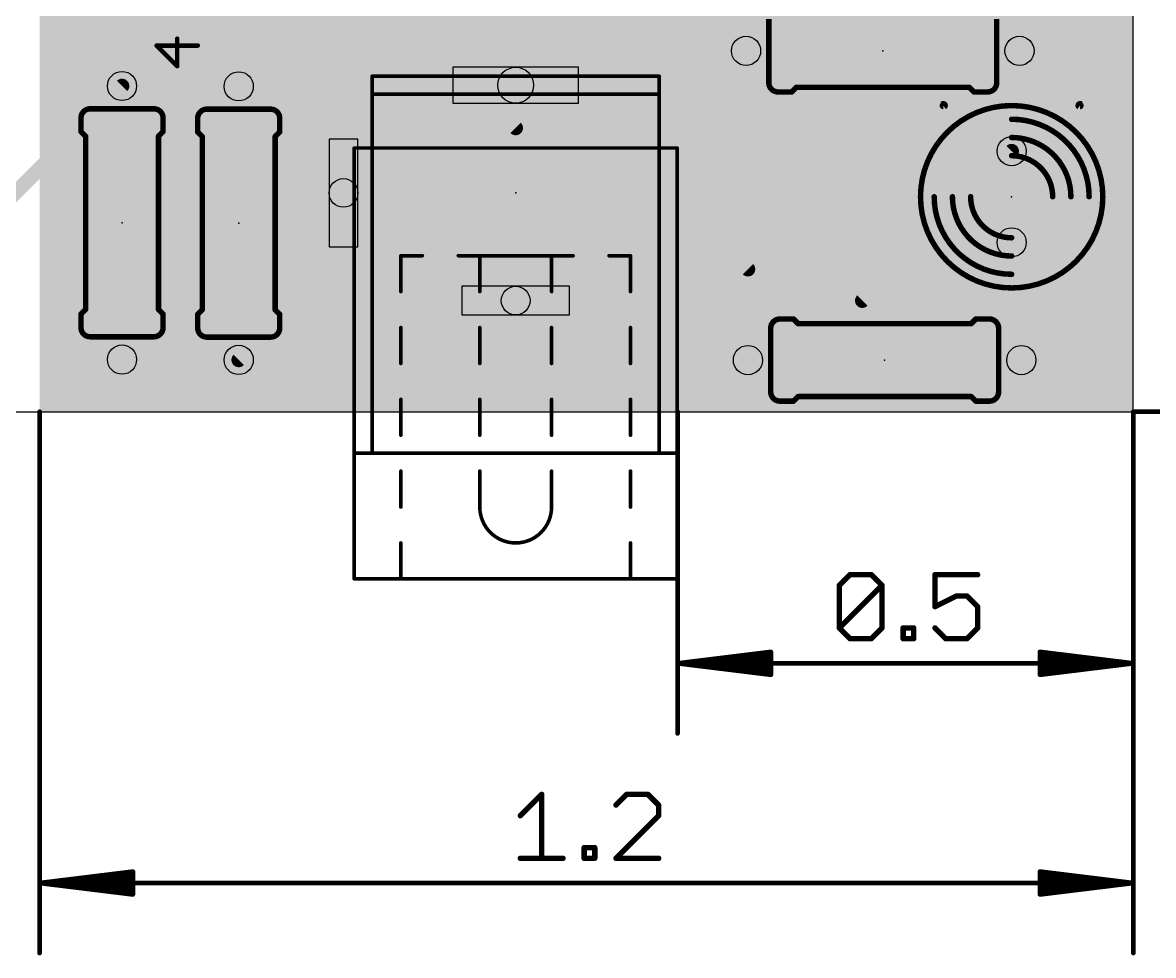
# Model space of a CAD drawing. Extents: x -0.24 to 4.18, y -0.6 to 2.96.
# Drawn here: x 2.231 to 3.472, y -0.596 to 0.427 of the extents above; entities that cross this region are included whole.
import ezdxf

# ---------------------------------------------------------------- set-up
doc = ezdxf.new("R2010")
doc.units = 0
for name, color, linetype in [('1', 22, 'CONTINUOUS'), ('16', 175, 'CONTINUOUS'), ('17', 82, 'CONTINUOUS'), ('20', 7, 'CONTINUOUS'), ('207', 250, 'CONTINUOUS'), ('21', 253, 'CONTINUOUS'), ('22', 253, 'CONTINUOUS'), ('23', 7, 'CONTINUOUS'), ('24', 7, 'CONTINUOUS'), ('29', 253, 'CONTINUOUS'), ('30', 253, 'CONTINUOUS'), ('44', 253, 'CONTINUOUS'), ('46', 140, 'CONTINUOUS'), ('51', 253, 'CONTINUOUS'), ('52', 253, 'CONTINUOUS')]:
    doc.layers.add(name, color=color, linetype=linetype)

# ---------------------------------------------------------------- blocks, each defined once
blk = doc.blocks.new('RECT')
blk.add_solid([(-0.5, -0.5), (0.5, -0.5), (-0.5, 0.5), (0.5, 0.5)])
blk = doc.blocks.new('OCTAGONP')
at = {"const_width": 0.5}
blk.add_lwpolyline([(-0.25, -0.103553), (-0.25, 0.103553), (-0.103553, 0.25), (0.103553, 0.25), (0.25, 0.103553), (0.25, -0.103553), (0.103553, -0.25), (-0.103553, -0.25), (-0.25, -0.103553), (-0.25, 0.103553)], dxfattribs=at)
blk = doc.blocks.new('LONGP100')
at = {"const_width": 1}
blk.add_lwpolyline([(-0.5, 0), (0.5, 0)], dxfattribs=at)
at = {"const_width": 0.5}
for points in [[(-0.5, 0.25, 1), (-0.5, -0.25)], [(0.5, -0.25, 1), (0.5, 0.25)]]:
    blk.add_lwpolyline(points, format="xyb", dxfattribs=at)

msp = doc.modelspace()

# ---------------------------------------------------------------- linework, layer by layer
at = {"layer": '1'}
for points, const_width in [([(2.30592, 0.82629), (2.30592, 0.39163)], 0.032), ([(3.39045, 0.33745), (3.39045, 0.61201)], 0.032), ([(3.15136, 0.54618), (3.02509, 0.39564)], 0.032), ([(2.9304, 0.33731), (2.9304, 0.47478)], 0.032), ([(3.14879, 0.30154), (3.24437, 0.39712)], 0.032), ([(3.24437, 0.39712), (3.32361, 0.39712)], 0.032), ([(3.32361, 0.39712), (3.32509, 0.39564)], 0.032), ([(2.30592, 0.39163), (2.34042, 0.35713)], 0.032), ([(2.33113, 0.36642), (2.34042, 0.35713)], 0.032), ([(2.34042, 0.35713), (2.46807, 0.35713)], 0.032), ([(2.46807, 0.35713), (2.46845, 0.35675)], 0.032), ([(2.46845, 0.35675), (2.77107, 0.35675)], 0.032), ([(2.77107, 0.35675), (2.77233, 0.35801)], 0.032), ([(2.96617, 0.30154), (2.9304, 0.33731)], 0.032), ([(3.34507, 0.29207), (3.39045, 0.33745)], 0.032), ([(2.96617, 0.30154), (3.14879, 0.30154)], 0.032), ([(3.31651, 0.28568), (3.34507, 0.29207)], 0.032), ([(3.31651, 0.18568), (3.31268, 0.07106)], 0.032), ([(3.31268, 0.07106), (3.32717, 0.05657)], 0.032), ([(2.34042, 0.05713), (2.46807, 0.05713)], 0.032), ([(2.46807, 0.05713), (2.46845, 0.05675)], 0.032), ([(2.25, 0), (2.25, -0.593692)], 0.005118), ([(2.95, 0), (2.95, -0.352765)], 0.005118), ([(3.45, 0), (4.173932, 0)], 0.005118), ([(3.45, 0), (3.45, -0.593692)], 0.005118), ([(3.45, 0), (3.676772, 0)], 0.005118), ([(3.45, 0), (3.45, -0.352765)], 0.005118), ([(3.45, 0), (3.984022, 0)], 0.005118), ([(3.127446, -0.190492), (3.139123, -0.178815)], 0.006), ([(3.139123, -0.178815), (3.162476, -0.178815)], 0.006), ([(3.162476, -0.178815), (3.174153, -0.190492)], 0.006), ([(3.279122, -0.178815), (3.232416, -0.178815)], 0.006), ([(3.232416, -0.178815), (3.232416, -0.213845)], 0.006), ([(3.127446, -0.237198), (3.127446, -0.190492)], 0.006), ([(3.127446, -0.237198), (3.174153, -0.190492)], 0.006), ([(3.174153, -0.190492), (3.174153, -0.237198)], 0.006), ([(3.232416, -0.213845), (3.255769, -0.202168)], 0.006), ([(3.255769, -0.202168), (3.267446, -0.202168)], 0.006), ([(3.267446, -0.202168), (3.279122, -0.213845)], 0.006), ([(3.279122, -0.213845), (3.279122, -0.237198)], 0.006), ([(3.139123, -0.248875), (3.127446, -0.237198)], 0.006), ([(3.174153, -0.237198), (3.162476, -0.248875)], 0.006), ([(3.197426, -0.248875), (3.197426, -0.237198)], 0.006), ([(3.197426, -0.237198), (3.209103, -0.237198)], 0.006), ([(3.209103, -0.237198), (3.209103, -0.248875)], 0.006), ([(3.244092, -0.248875), (3.232416, -0.237198)], 0.006), ([(3.279122, -0.237198), (3.267446, -0.248875)], 0.006), ([(3.162476, -0.248875), (3.139123, -0.248875)], 0.006), ([(3.209103, -0.248875), (3.197426, -0.248875)], 0.006), ([(3.267446, -0.248875), (3.244092, -0.248875)], 0.006), ([(2.95, -0.275993), (3.052362, -0.263424)], 0.005118), ([(2.95, -0.275993), (3.052362, -0.265757)], 0.005118), ([(2.95, -0.275993), (3.052362, -0.270875)], 0.005118), ([(3.052362, -0.263424), (3.052362, -0.288562)], 0.005118), ([(3.45, -0.275993), (3.347638, -0.263424)], 0.005118), ([(3.347638, -0.263424), (3.347638, -0.288562)], 0.005118), ([(3.45, -0.275993), (3.347638, -0.265757)], 0.005118), ([(3.45, -0.275993), (3.347638, -0.270875)], 0.005118), ([(2.95, -0.275993), (3.45, -0.275993)], 0.005118), ([(3.052362, -0.288562), (2.95, -0.275993)], 0.005118), ([(3.052362, -0.281111), (2.95, -0.275993)], 0.005118), ([(3.052362, -0.286229), (2.95, -0.275993)], 0.005118), ([(3.347638, -0.288562), (3.45, -0.275993)], 0.005118), ([(3.347638, -0.281111), (3.45, -0.275993)], 0.005118), ([(3.347638, -0.286229), (3.45, -0.275993)], 0.005118), ([(2.777446, -0.443095), (2.8008, -0.419742)], 0.006), ([(2.8008, -0.419742), (2.8008, -0.489802)], 0.006), ([(2.894092, -0.419742), (2.882416, -0.431419)], 0.006), ([(2.917446, -0.419742), (2.894092, -0.419742)], 0.006), ([(2.929122, -0.431419), (2.917446, -0.419742)], 0.006), ([(2.929122, -0.443095), (2.929122, -0.431419)], 0.006), ([(2.882416, -0.489802), (2.929122, -0.443095)], 0.006), ([(2.847426, -0.489802), (2.847426, -0.478125)], 0.006), ([(2.847426, -0.478125), (2.859103, -0.478125)], 0.006), ([(2.859103, -0.478125), (2.859103, -0.489802)], 0.006), ([(2.777446, -0.489802), (2.824153, -0.489802)], 0.006), ([(2.859103, -0.489802), (2.847426, -0.489802)], 0.006), ([(2.929122, -0.489802), (2.882416, -0.489802)], 0.006), ([(2.25, -0.51692), (2.352362, -0.504352)], 0.005118), ([(2.25, -0.51692), (2.352362, -0.506684)], 0.005118), ([(2.352362, -0.504352), (2.352362, -0.529489)], 0.005118), ([(3.45, -0.51692), (3.347638, -0.504352)], 0.005118), ([(3.347638, -0.504352), (3.347638, -0.529489)], 0.005118), ([(3.45, -0.51692), (3.347638, -0.506684)], 0.005118), ([(2.25, -0.51692), (2.352362, -0.511802)], 0.005118), ([(2.25, -0.51692), (3.45, -0.51692)], 0.005118), ([(2.352362, -0.529489), (2.25, -0.51692)], 0.005118), ([(2.352362, -0.522038), (2.25, -0.51692)], 0.005118), ([(2.352362, -0.527156), (2.25, -0.51692)], 0.005118), ([(3.45, -0.51692), (3.347638, -0.511802)], 0.005118), ([(3.347638, -0.529489), (3.45, -0.51692)], 0.005118), ([(3.347638, -0.522038), (3.45, -0.51692)], 0.005118), ([(3.347638, -0.527156), (3.45, -0.51692)], 0.005118)]:
    msp.add_lwpolyline(points, dxfattribs=dict(at, const_width=const_width))
for points, const_width in [([(3.24437, 0.40512, 1), (3.24437, 0.38912)], 0.016), ([(3.250027, 0.391463, 1), (3.238713, 0.402777)], 0.016), ([(3.329266, 0.402777, 1), (3.317953, 0.391463)], 0.016), ([(3.32361, 0.38912, 1), (3.32361, 0.40512)], 0.016), ([(2.311577, 0.397287, 1), (2.300263, 0.385973)], 0.016), ([(2.29792, 0.39163, 1), (2.31392, 0.39163)], 0.016), ([(3.01896, 0.400781, 1), (3.031219, 0.390499)], 0.016), ([(3.319433, 0.389983, 1), (3.330747, 0.401297)], 0.016), ([(2.336787, 0.372077, 1), (2.325473, 0.360763)], 0.016), ([(2.34042, 0.36513, 1), (2.34042, 0.34913)], 0.016), ([(2.473727, 0.362787, 1), (2.462413, 0.351473)], 0.016), ([(2.46845, 0.36475, 1), (2.46845, 0.34875)], 0.016), ([(2.46807, 0.34913, 1), (2.46807, 0.36513)], 0.016), ([(2.777987, 0.352353, 1), (2.766673, 0.363667)], 0.016), ([(2.77107, 0.34875, 1), (2.77107, 0.36475)], 0.016), ([(2.334763, 0.351473, 1), (2.346077, 0.362787)], 0.016), ([(2.334763, 0.351473, 1), (2.346077, 0.362787)], 0.016), ([(2.462793, 0.351093, 1), (2.474107, 0.362407)], 0.016), ([(2.765413, 0.362407, 1), (2.776727, 0.351093)], 0.016), ([(2.936057, 0.342967, 1), (2.924743, 0.331653)], 0.016), ([(3.396107, 0.331793, 1), (3.384793, 0.343107)], 0.016), ([(2.9224, 0.33731, 1), (2.9384, 0.33731)], 0.016), ([(3.38245, 0.33745, 1), (3.39845, 0.33745)], 0.016), ([(2.96617, 0.30954, 1), (2.96617, 0.29354)], 0.016), ([(2.960513, 0.295883, 1), (2.971827, 0.307197)], 0.016), ([(3.143133, 0.307197, 1), (3.154447, 0.295883)], 0.016), ([(3.14879, 0.29354, 1), (3.14879, 0.30954)], 0.016), ([(3.314763, 0.293487, 1), (3.318257, 0.277873)], 0.016), ([(3.339413, 0.297727, 1), (3.350727, 0.286413)], 0.016), ([(3.346817, 0.284263, 1), (3.343323, 0.299877)], 0.016), ([(3.324506, 0.185413, 1), (3.308514, 0.185947)], 0.016), ([(3.318337, 0.076717, 1), (3.307023, 0.065404)], 0.016), ([(3.304684, 0.071328, 1), (3.320676, 0.070793)], 0.016), ([(2.34042, 0.06513, 1), (2.34042, 0.04913)], 0.016), ([(2.473727, 0.062787, 1), (2.462413, 0.051473)], 0.016), ([(2.462793, 0.051093, 1), (2.474107, 0.062407)], 0.016), ([(2.46807, 0.04913, 1), (2.46807, 0.06513)], 0.016), ([(3.321513, 0.050913, 1), (3.332827, 0.062227)], 0.016), ([(2.25128, 0, 1), (2.24872, 0)], 0.002559), ([(2.95128, 0, 1), (2.94872, 0)], 0.002559), ([(3.45128, 0, 1), (3.44872, 0)], 0.002559), ([(3.45128, 0, 1), (3.44872, 0)], 0.002559), ([(3.45, 0.00128, 1), (3.45, -0.00128)], 0.002559), ([(3.45, 0.00128, 1), (3.45, -0.00128)], 0.002559), ([(3.45, 0.00128, 1), (3.45, -0.00128)], 0.002559), ([(3.139123, -0.177315, 1), (3.139123, -0.180315)], 0.003), ([(3.140184, -0.179876, 1), (3.138062, -0.177754)], 0.003), ([(3.163537, -0.177754, 1), (3.161416, -0.179876)], 0.003), ([(3.162476, -0.180315, 1), (3.162476, -0.177315)], 0.003), ([(3.232416, -0.177315, 1), (3.232416, -0.180315)], 0.003), ([(3.233916, -0.178815, 1), (3.230916, -0.178815)], 0.003), ([(3.279122, -0.180315, 1), (3.279122, -0.177315)], 0.003), ([(3.128946, -0.190492, 1), (3.125946, -0.190492)], 0.003), ([(3.126386, -0.189431, 1), (3.128507, -0.191552)], 0.003), ([(3.175653, -0.190492, 1), (3.172653, -0.190492)], 0.003), ([(3.175214, -0.191552, 1), (3.173092, -0.189431)], 0.003), ([(3.173092, -0.191552, 1), (3.175214, -0.189431)], 0.003), ([(3.255769, -0.200668, 1), (3.255769, -0.203668)], 0.003), ([(3.25644, -0.20351, 1), (3.255098, -0.200827)], 0.003), ([(3.268506, -0.201108, 1), (3.266385, -0.203229)], 0.003), ([(3.267446, -0.203668, 1), (3.267446, -0.200668)], 0.003), ([(3.280622, -0.213845, 1), (3.277622, -0.213845)], 0.003), ([(3.231745, -0.212503, 1), (3.233087, -0.215187)], 0.003), ([(3.230916, -0.213845, 1), (3.233916, -0.213845)], 0.003), ([(3.278062, -0.214906, 1), (3.280183, -0.212784)], 0.003), ([(3.125946, -0.237198, 1), (3.128946, -0.237198)], 0.003), ([(3.128507, -0.236138, 1), (3.126386, -0.238259)], 0.003), ([(3.126386, -0.236138, 1), (3.128507, -0.238259)], 0.003), ([(3.172653, -0.237198, 1), (3.175653, -0.237198)], 0.003), ([(3.175214, -0.238259, 1), (3.173092, -0.236138)], 0.003), ([(3.198926, -0.237198, 1), (3.195926, -0.237198)], 0.003), ([(3.197426, -0.235698, 1), (3.197426, -0.238698)], 0.003), ([(3.210603, -0.237198, 1), (3.207603, -0.237198)], 0.003), ([(3.209103, -0.238698, 1), (3.209103, -0.235698)], 0.003), ([(3.233477, -0.236138, 1), (3.231355, -0.238259)], 0.003), ([(3.277622, -0.237198, 1), (3.280622, -0.237198)], 0.003), ([(3.280183, -0.238259, 1), (3.278062, -0.236138)], 0.003), ([(3.139123, -0.247375, 1), (3.139123, -0.250375)], 0.003), ([(3.138062, -0.249936, 1), (3.140184, -0.247814)], 0.003), ([(3.161416, -0.247814, 1), (3.163537, -0.249936)], 0.003), ([(3.162476, -0.250375, 1), (3.162476, -0.247375)], 0.003), ([(3.197426, -0.247375, 1), (3.197426, -0.250375)], 0.003), ([(3.195926, -0.248875, 1), (3.198926, -0.248875)], 0.003), ([(3.207603, -0.248875, 1), (3.210603, -0.248875)], 0.003), ([(3.209103, -0.250375, 1), (3.209103, -0.247375)], 0.003), ([(3.244092, -0.247375, 1), (3.244092, -0.250375)], 0.003), ([(3.243032, -0.249936, 1), (3.245153, -0.247814)], 0.003), ([(3.266385, -0.247814, 1), (3.268506, -0.249936)], 0.003), ([(3.267446, -0.250375, 1), (3.267446, -0.247375)], 0.003), ([(3.053642, -0.263424, 1), (3.051083, -0.263424)], 0.002559), ([(3.052518, -0.264694, 1), (3.052206, -0.262154)], 0.002559), ([(3.05249, -0.26703, 1), (3.052235, -0.264484)], 0.002559), ([(3.052426, -0.272153, 1), (3.052298, -0.269597)], 0.002559), ([(3.347794, -0.262154, 1), (3.347482, -0.264694)], 0.002559), ([(3.348917, -0.263424, 1), (3.346358, -0.263424)], 0.002559), ([(3.347765, -0.264484, 1), (3.34751, -0.26703)], 0.002559), ([(3.347702, -0.269597, 1), (3.347574, -0.272153)], 0.002559), ([(2.95, -0.274713, 1), (2.95, -0.277273)], 0.002559), ([(2.950156, -0.274723, 1), (2.949844, -0.277263)], 0.002559), ([(2.950064, -0.274715, 1), (2.949936, -0.277271)], 0.002559), ([(2.950127, -0.27472, 1), (2.949873, -0.277266)], 0.002559), ([(2.949936, -0.274715, 1), (2.950064, -0.277271)], 0.002559), ([(2.949873, -0.27472, 1), (2.950127, -0.277266)], 0.002559), ([(2.949844, -0.274723, 1), (2.950156, -0.277263)], 0.002559), ([(3.052235, -0.287502, 1), (3.05249, -0.284956)], 0.002559), ([(3.052298, -0.282389, 1), (3.052426, -0.279833)], 0.002559), ([(3.347574, -0.279833, 1), (3.347702, -0.282389)], 0.002559), ([(3.34751, -0.284956, 1), (3.347765, -0.287502)], 0.002559), ([(3.450156, -0.277263, 1), (3.449844, -0.274723)], 0.002559), ([(3.449844, -0.277263, 1), (3.450156, -0.274723)], 0.002559), ([(3.450127, -0.277266, 1), (3.449873, -0.27472)], 0.002559), ([(3.449873, -0.277266, 1), (3.450127, -0.27472)], 0.002559), ([(3.450064, -0.277271, 1), (3.449936, -0.274715)], 0.002559), ([(3.449936, -0.277271, 1), (3.450064, -0.274715)], 0.002559), ([(3.45, -0.277273, 1), (3.45, -0.274713)], 0.002559), ([(3.051083, -0.288562, 1), (3.053642, -0.288562)], 0.002559), ([(3.052206, -0.289832, 1), (3.052518, -0.287292)], 0.002559), ([(3.347482, -0.287292, 1), (3.347794, -0.289832)], 0.002559), ([(3.346358, -0.288562, 1), (3.348917, -0.288562)], 0.002559), ([(2.94872, -0.352765, 1), (2.95128, -0.352765)], 0.002559), ([(3.44872, -0.352765, 1), (3.45128, -0.352765)], 0.002559), ([(2.8023, -0.419742, 1), (2.7993, -0.419742)], 0.003), ([(2.80186, -0.420803, 1), (2.799739, -0.418681)], 0.003), ([(2.894092, -0.418242, 1), (2.894092, -0.421242)], 0.003), ([(2.895153, -0.420803, 1), (2.893032, -0.418681)], 0.003), ([(2.918506, -0.418681, 1), (2.916385, -0.420803)], 0.003), ([(2.917446, -0.421242, 1), (2.917446, -0.418242)], 0.003), ([(2.881355, -0.430358, 1), (2.883477, -0.432479)], 0.003), ([(2.930622, -0.431419, 1), (2.927622, -0.431419)], 0.003), ([(2.928062, -0.432479, 1), (2.930183, -0.430358)], 0.003), ([(2.776386, -0.442035, 1), (2.778507, -0.444156)], 0.003), ([(2.927622, -0.443095, 1), (2.930622, -0.443095)], 0.003), ([(2.930183, -0.444156, 1), (2.928062, -0.442035)], 0.003), ([(2.848926, -0.478125, 1), (2.845926, -0.478125)], 0.003), ([(2.847426, -0.476625, 1), (2.847426, -0.479625)], 0.003), ([(2.860603, -0.478125, 1), (2.857603, -0.478125)], 0.003), ([(2.859103, -0.479625, 1), (2.859103, -0.476625)], 0.003), ([(2.777446, -0.488302, 1), (2.777446, -0.491302)], 0.003), ([(2.7993, -0.489802, 1), (2.8023, -0.489802)], 0.003), ([(2.824153, -0.491302, 1), (2.824153, -0.488302)], 0.003), ([(2.847426, -0.488302, 1), (2.847426, -0.491302)], 0.003), ([(2.845926, -0.489802, 1), (2.848926, -0.489802)], 0.003), ([(2.857603, -0.489802, 1), (2.860603, -0.489802)], 0.003), ([(2.859103, -0.491302, 1), (2.859103, -0.488302)], 0.003), ([(2.882416, -0.488302, 1), (2.882416, -0.491302)], 0.003), ([(2.881355, -0.488741, 1), (2.883477, -0.490863)], 0.003), ([(2.929122, -0.491302, 1), (2.929122, -0.488302)], 0.003), ([(2.353642, -0.504352, 1), (2.351083, -0.504352)], 0.002559), ([(2.352518, -0.505621, 1), (2.352206, -0.503082)], 0.002559), ([(2.35249, -0.507957, 1), (2.352235, -0.505411)], 0.002559), ([(3.347794, -0.503082, 1), (3.347482, -0.505621)], 0.002559), ([(3.348917, -0.504352, 1), (3.346358, -0.504352)], 0.002559), ([(3.347765, -0.505411, 1), (3.34751, -0.507957)], 0.002559), ([(2.250156, -0.51565, 1), (2.249844, -0.51819)], 0.002559), ([(2.250064, -0.515642, 1), (2.249936, -0.518198)], 0.002559), ([(2.250127, -0.515647, 1), (2.249873, -0.518193)], 0.002559), ([(2.25, -0.515641, 1), (2.25, -0.5182)], 0.002559), ([(2.249936, -0.515642, 1), (2.250064, -0.518198)], 0.002559), ([(2.249873, -0.515647, 1), (2.250127, -0.518193)], 0.002559), ([(2.249844, -0.51565, 1), (2.250156, -0.51819)], 0.002559), ([(2.352426, -0.51308, 1), (2.352298, -0.510524)], 0.002559), ([(2.352298, -0.523316, 1), (2.352426, -0.52076)], 0.002559), ([(3.347702, -0.510524, 1), (3.347574, -0.51308)], 0.002559), ([(3.347574, -0.52076, 1), (3.347702, -0.523316)], 0.002559), ([(3.450156, -0.51819, 1), (3.449844, -0.51565)], 0.002559), ([(3.449844, -0.51819, 1), (3.450156, -0.51565)], 0.002559), ([(3.450127, -0.518193, 1), (3.449873, -0.515647)], 0.002559), ([(3.449873, -0.518193, 1), (3.450127, -0.515647)], 0.002559), ([(3.450064, -0.518198, 1), (3.449936, -0.515642)], 0.002559), ([(3.449936, -0.518198, 1), (3.450064, -0.515642)], 0.002559), ([(3.45, -0.5182, 1), (3.45, -0.515641)], 0.002559), ([(2.351083, -0.529489, 1), (2.353642, -0.529489)], 0.002559), ([(2.352206, -0.530759, 1), (2.352518, -0.528219)], 0.002559), ([(2.352235, -0.528429, 1), (2.35249, -0.525883)], 0.002559), ([(3.34751, -0.525883, 1), (3.347765, -0.528429)], 0.002559), ([(3.347482, -0.528219, 1), (3.347794, -0.530759)], 0.002559), ([(3.346358, -0.529489, 1), (3.348917, -0.529489)], 0.002559), ([(2.24872, -0.593692, 1), (2.25128, -0.593692)], 0.002559), ([(3.44872, -0.593692, 1), (3.45128, -0.593692)], 0.002559)]:
    msp.add_lwpolyline(points, format="xyb", dxfattribs=dict(at, const_width=const_width))
at = {"layer": '16', "const_width": 0.016}
for points in [[(3.29001, 0.87831), (2.46845, 0.05675)], [(3.02717, 0.15628), (2.40096, 0.78249)], [(2.77233, 0.31112), (2.40096, 0.68249)], [(2.19834, 0.21505), (2.34042, 0.35713)], [(2.77233, 0.12179), (2.77233, 0.31112)], [(3.15262, 0.12179), (3.31651, 0.28568)], [(3.02717, 0.05657), (3.02717, 0.15628)], [(2.77233, 0.12179), (3.15262, 0.12179)]]:
    msp.add_lwpolyline(points, dxfattribs=at)
at = {"layer": '16', "const_width": 0.008}
for points in [[(2.343248, 0.354301, 1), (2.337592, 0.359958)], [(2.77633, 0.31112, 1), (2.76833, 0.31112)], [(2.769502, 0.308291, 1), (2.775159, 0.313948)], [(3.319338, 0.282851, 1), (3.313682, 0.288508)], [(3.03117, 0.15628, 1), (3.02317, 0.15628)], [(3.024342, 0.153451, 1), (3.029999, 0.159108)], [(2.77233, 0.12579, 1), (2.77233, 0.11779)], [(2.76833, 0.12179, 1), (2.77633, 0.12179)], [(3.149792, 0.124618, 1), (3.155448, 0.118961)], [(3.15262, 0.11779, 1), (3.15262, 0.12579)], [(2.465621, 0.059579, 1), (2.471278, 0.053922)], [(3.02317, 0.05657, 1), (3.03117, 0.05657)]]:
    msp.add_lwpolyline(points, format="xyb", dxfattribs=at)
at = {"layer": '20'}
for p, q in [((3.45, 0), (3.45, 2.55)), ((0, 0), (3.45, 0))]:
    msp.add_line(p, q, dxfattribs=at)
at = {"layer": '21'}
for points, const_width in [([(2.400941, 0.378951), (2.400941, 0.408977)], 0.005), ([(2.42346, 0.40147), (2.378422, 0.40147)], 0.005), ([(2.378422, 0.40147), (2.400941, 0.378951)], 0.005), ([(3.06009, 0.35064), (3.07509, 0.35064)], 0.006), ([(3.08009, 0.35564), (3.07509, 0.35064)], 0.006), ([(3.27009, 0.35564), (3.08009, 0.35564)], 0.006), ([(3.27009, 0.35564), (3.27509, 0.35064)], 0.006), ([(3.29009, 0.35064), (3.27509, 0.35064)], 0.006), ([(3.39151, 0.33568), (3.24151, 0.33568)], 0.008), ([(2.29542, 0.32213), (2.29542, 0.30713)], 0.006), ([(2.38542, 0.32213), (2.38542, 0.30713)], 0.006), ([(2.42345, 0.32175), (2.42345, 0.30675)], 0.006), ([(2.51345, 0.32175), (2.51345, 0.30675)], 0.006), ([(2.30042, 0.30213), (2.29542, 0.30713)], 0.006), ([(2.30042, 0.30213), (2.30042, 0.11213)], 0.006), ([(2.38042, 0.30213), (2.38542, 0.30713)], 0.006), ([(2.38042, 0.30213), (2.38042, 0.11213)], 0.006), ([(2.42845, 0.30175), (2.42345, 0.30675)], 0.006), ([(2.42845, 0.30175), (2.42845, 0.11175)], 0.006), ([(2.50845, 0.30175), (2.51345, 0.30675)], 0.006), ([(2.50845, 0.30175), (2.50845, 0.11175)], 0.006), ([(2.30042, 0.11213), (2.29542, 0.10713)], 0.006), ([(2.38042, 0.11213), (2.38542, 0.10713)], 0.006), ([(2.42845, 0.11175), (2.42345, 0.10675)], 0.006), ([(2.50845, 0.11175), (2.51345, 0.10675)], 0.006), ([(2.29542, 0.09213), (2.29542, 0.10713)], 0.006), ([(2.38542, 0.09213), (2.38542, 0.10713)], 0.006), ([(2.42345, 0.09175), (2.42345, 0.10675)], 0.006), ([(2.51345, 0.09175), (2.51345, 0.10675)], 0.006), ([(3.06217, 0.10157), (3.07717, 0.10157)], 0.006), ([(3.08217, 0.09657), (3.07717, 0.10157)], 0.006), ([(3.08217, 0.09657), (3.27217, 0.09657)], 0.006), ([(3.27217, 0.09657), (3.27717, 0.10157)], 0.006), ([(3.29217, 0.10157), (3.27717, 0.10157)], 0.006), ([(3.06217, 0.01157), (3.07717, 0.01157)], 0.006), ([(3.08217, 0.01657), (3.07717, 0.01157)], 0.006), ([(3.08217, 0.01657), (3.27217, 0.01657)], 0.006), ([(3.27217, 0.01657), (3.27717, 0.01157)], 0.006), ([(3.29217, 0.01157), (3.27717, 0.01157)], 0.006)]:
    msp.add_lwpolyline(points, dxfattribs=dict(at, const_width=const_width))
for points, const_width in [([(2.402191, 0.408977, 1), (2.399691, 0.408977)], 0.0025), ([(2.378422, 0.40272, 1), (2.378422, 0.40022)], 0.0025), ([(2.379305, 0.402354, 1), (2.377538, 0.400586)], 0.0025), ([(2.42346, 0.40022, 1), (2.42346, 0.40272)], 0.0025), ([(2.399691, 0.378951, 1), (2.402191, 0.378951)], 0.0025), ([(2.400057, 0.378067, 1), (2.401825, 0.379835)], 0.0025), ([(3.05009, 0.36064, 0.414214), (3.06009, 0.35064)], 0.006), ([(3.05159, 0.36064, 1), (3.04859, 0.36064)], 0.003), ([(3.29009, 0.35064, 0.414214), (3.30009, 0.36064)], 0.006), ([(3.30159, 0.36064, 1), (3.29859, 0.36064)], 0.003), ([(3.06009, 0.35214, 1), (3.06009, 0.34914)], 0.003), ([(3.06009, 0.34914, 1), (3.06009, 0.35214)], 0.003), ([(3.074029, 0.351701, 1), (3.07615, 0.349579)], 0.003), ([(3.07509, 0.34914, 1), (3.07509, 0.35214)], 0.003), ([(3.08009, 0.35714, 1), (3.08009, 0.35414)], 0.003), ([(3.08115, 0.354579, 1), (3.079029, 0.356701)], 0.003), ([(3.27115, 0.356701, 1), (3.269029, 0.354579)], 0.003), ([(3.27009, 0.35414, 1), (3.27009, 0.35714)], 0.003), ([(3.27509, 0.35214, 1), (3.27509, 0.34914)], 0.003), ([(3.274029, 0.349579, 1), (3.27615, 0.351701)], 0.003), ([(3.29009, 0.35214, 1), (3.29009, 0.34914)], 0.003), ([(3.29009, 0.34914, 1), (3.29009, 0.35214)], 0.003), ([(2.30542, 0.33213, 0.414214), (2.29542, 0.32213)], 0.006), ([(2.30542, 0.33063, 1), (2.30542, 0.33363)], 0.003), ([(2.38542, 0.32213, 0.414214), (2.37542, 0.33213)], 0.006), ([(2.37542, 0.33363, 1), (2.37542, 0.33063)], 0.003), ([(3.24151, 0.33568, 3), (3.39151, 0.33568)], 0.01), ([(3.31651, 0.13568, 1), (3.31651, 0.33568, 1), (3.31651, 0.13568)], 0.006), ([(3.24301, 0.33368, 1), (3.24001, 0.33768)], 0.005), ([(3.24151, 0.33768, 1), (3.24151, 0.33368)], 0.004), ([(3.39301, 0.33768, 1), (3.39001, 0.33368)], 0.005), ([(3.39151, 0.33368, 1), (3.39151, 0.33768)], 0.004), ([(2.29692, 0.32213, 1), (2.29392, 0.32213)], 0.003), ([(2.29392, 0.32213, 1), (2.29692, 0.32213)], 0.003), ([(2.38692, 0.32213, 1), (2.38392, 0.32213)], 0.003), ([(2.38392, 0.32213, 1), (2.38692, 0.32213)], 0.003), ([(2.43345, 0.33175, 0.414214), (2.42345, 0.32175)], 0.006), ([(2.42495, 0.32175, 1), (2.42195, 0.32175)], 0.003), ([(2.42195, 0.32175, 1), (2.42495, 0.32175)], 0.003), ([(2.43345, 0.33025, 1), (2.43345, 0.33325)], 0.003), ([(2.51345, 0.32175, 0.414214), (2.50345, 0.33175)], 0.006), ([(2.50345, 0.33325, 1), (2.50345, 0.33025)], 0.003), ([(2.51495, 0.32175, 1), (2.51195, 0.32175)], 0.003), ([(2.51195, 0.32175, 1), (2.51495, 0.32175)], 0.003), ([(2.296481, 0.308191, 1), (2.294359, 0.306069)], 0.003), ([(2.29392, 0.30713, 1), (2.29692, 0.30713)], 0.003), ([(2.30192, 0.30213, 1), (2.29892, 0.30213)], 0.003), ([(2.299359, 0.301069, 1), (2.301481, 0.303191)], 0.003), ([(2.38192, 0.30213, 1), (2.37892, 0.30213)], 0.003), ([(2.379359, 0.303191, 1), (2.381481, 0.301069)], 0.003), ([(2.38392, 0.30713, 1), (2.38692, 0.30713)], 0.003), ([(2.386481, 0.306069, 1), (2.384359, 0.308191)], 0.003), ([(2.424511, 0.307811, 1), (2.422389, 0.305689)], 0.003), ([(2.42195, 0.30675, 1), (2.42495, 0.30675)], 0.003), ([(2.42995, 0.30175, 1), (2.42695, 0.30175)], 0.003), ([(2.427389, 0.300689, 1), (2.429511, 0.302811)], 0.003), ([(2.50995, 0.30175, 1), (2.50695, 0.30175)], 0.003), ([(2.507389, 0.302811, 1), (2.509511, 0.300689)], 0.003), ([(2.51195, 0.30675, 1), (2.51495, 0.30675)], 0.003), ([(2.514511, 0.305689, 1), (2.512389, 0.307811)], 0.003), ([(2.29892, 0.11213, 1), (2.30192, 0.11213)], 0.003), ([(2.301481, 0.111069, 1), (2.299359, 0.113191)], 0.003), ([(2.381481, 0.113191, 1), (2.379359, 0.111069)], 0.003), ([(2.37892, 0.11213, 1), (2.38192, 0.11213)], 0.003), ([(2.42695, 0.11175, 1), (2.42995, 0.11175)], 0.003), ([(2.429511, 0.110689, 1), (2.427389, 0.112811)], 0.003), ([(2.509511, 0.112811, 1), (2.507389, 0.110689)], 0.003), ([(2.50695, 0.11175, 1), (2.50995, 0.11175)], 0.003), ([(2.29692, 0.10713, 1), (2.29392, 0.10713)], 0.003), ([(2.294359, 0.108191, 1), (2.296481, 0.106069)], 0.003), ([(2.38692, 0.10713, 1), (2.38392, 0.10713)], 0.003), ([(2.384359, 0.106069, 1), (2.386481, 0.108191)], 0.003), ([(2.42495, 0.10675, 1), (2.42195, 0.10675)], 0.003), ([(2.422389, 0.107811, 1), (2.424511, 0.105689)], 0.003), ([(2.51495, 0.10675, 1), (2.51195, 0.10675)], 0.003), ([(2.512389, 0.105689, 1), (2.514511, 0.107811)], 0.003), ([(3.06217, 0.10157, 0.414214), (3.05217, 0.09157)], 0.006), ([(3.06217, 0.10307, 1), (3.06217, 0.10007)], 0.003), ([(3.06217, 0.10007, 1), (3.06217, 0.10307)], 0.003), ([(3.078231, 0.102631, 1), (3.076109, 0.10051)], 0.003), ([(3.07717, 0.10007, 1), (3.07717, 0.10307)], 0.003), ([(3.08217, 0.09807, 1), (3.08217, 0.09507)], 0.003), ([(3.27217, 0.09507, 1), (3.27217, 0.09807)], 0.003), ([(3.27717, 0.10307, 1), (3.27717, 0.10007)], 0.003), ([(3.278231, 0.10051, 1), (3.276109, 0.102631)], 0.003), ([(3.30217, 0.09157, 0.414214), (3.29217, 0.10157)], 0.006), ([(3.29217, 0.10307, 1), (3.29217, 0.10007)], 0.003), ([(3.29217, 0.10007, 1), (3.29217, 0.10307)], 0.003), ([(2.29542, 0.09213, 0.414214), (2.30542, 0.08213)], 0.006), ([(2.29692, 0.09213, 1), (2.29392, 0.09213)], 0.003), ([(2.29392, 0.09213, 1), (2.29692, 0.09213)], 0.003), ([(2.37542, 0.08213, 0.414214), (2.38542, 0.09213)], 0.006), ([(2.38692, 0.09213, 1), (2.38392, 0.09213)], 0.003), ([(2.38392, 0.09213, 1), (2.38692, 0.09213)], 0.003), ([(2.42345, 0.09175, 0.414214), (2.43345, 0.08175)], 0.006), ([(2.42495, 0.09175, 1), (2.42195, 0.09175)], 0.003), ([(2.42195, 0.09175, 1), (2.42495, 0.09175)], 0.003), ([(2.50345, 0.08175, 0.414214), (2.51345, 0.09175)], 0.006), ([(2.51495, 0.09175, 1), (2.51195, 0.09175)], 0.003), ([(2.51195, 0.09175, 1), (2.51495, 0.09175)], 0.003), ([(3.05067, 0.09157, 1), (3.05367, 0.09157)], 0.003), ([(3.081109, 0.09551, 1), (3.083231, 0.097631)], 0.003), ([(3.271109, 0.097631, 1), (3.273231, 0.09551)], 0.003), ([(3.30067, 0.09157, 1), (3.30367, 0.09157)], 0.003), ([(2.30542, 0.08063, 1), (2.30542, 0.08363)], 0.003), ([(2.37542, 0.08363, 1), (2.37542, 0.08063)], 0.003), ([(2.43345, 0.08025, 1), (2.43345, 0.08325)], 0.003), ([(2.50345, 0.08325, 1), (2.50345, 0.08025)], 0.003), ([(3.05217, 0.02157, 0.414214), (3.06217, 0.01157)], 0.006), ([(3.05367, 0.02157, 1), (3.05067, 0.02157)], 0.003), ([(3.06217, 0.01307, 1), (3.06217, 0.01007)], 0.003), ([(3.06217, 0.01007, 1), (3.06217, 0.01307)], 0.003), ([(3.076109, 0.012631, 1), (3.078231, 0.01051)], 0.003), ([(3.07717, 0.01007, 1), (3.07717, 0.01307)], 0.003), ([(3.08217, 0.01807, 1), (3.08217, 0.01507)], 0.003), ([(3.083231, 0.01551, 1), (3.081109, 0.017631)], 0.003), ([(3.273231, 0.017631, 1), (3.271109, 0.01551)], 0.003), ([(3.27217, 0.01507, 1), (3.27217, 0.01807)], 0.003), ([(3.27717, 0.01307, 1), (3.27717, 0.01007)], 0.003), ([(3.276109, 0.01051, 1), (3.278231, 0.012631)], 0.003), ([(3.29217, 0.01157, 0.414214), (3.30217, 0.02157)], 0.006), ([(3.29217, 0.01307, 1), (3.29217, 0.01007)], 0.003), ([(3.29217, 0.01007, 1), (3.29217, 0.01307)], 0.003), ([(3.30367, 0.02157, 1), (3.30067, 0.02157)], 0.003)]:
    msp.add_lwpolyline(points, format="xyb", dxfattribs=dict(at, const_width=const_width))
at = {"layer": '22'}
for points, const_width in [([(2.615834, 0.367853, 1), (2.613866, 0.367853)], 0.001969), ([(2.61485, 0.368837, 1), (2.61485, 0.366869)], 0.001969), ([(2.679811, 0.366869, 1), (2.679811, 0.368837)], 0.001969), ([(2.86485, 0.368837, 1), (2.86485, 0.366869)], 0.001969), ([(2.930795, 0.367853, 1), (2.928826, 0.367853)], 0.001969), ([(2.929811, 0.366869, 1), (2.929811, 0.368837)], 0.001969), ([(2.613866, 0.348168, 1), (2.615834, 0.348168)], 0.001969), ([(2.61485, 0.349152, 1), (2.61485, 0.347184)], 0.001969), ([(2.679811, 0.347184, 1), (2.679811, 0.349152)], 0.001969), ([(2.86485, 0.349152, 1), (2.86485, 0.347184)], 0.001969), ([(2.930795, 0.348168, 1), (2.928826, 0.348168)], 0.001969), ([(2.928826, 0.348168, 1), (2.930795, 0.348168)], 0.001969), ([(2.929811, 0.347184, 1), (2.929811, 0.349152)], 0.001969), ([(2.66485, 0.290097, 1), (2.66485, 0.288128)], 0.001969), ([(2.930795, 0.289113, 1), (2.928826, 0.289113)], 0.001969), ([(2.928826, 0.289113, 1), (2.930795, 0.289113)], 0.001969), ([(2.929811, 0.290097, 1), (2.929811, 0.288128)], 0.001969), ([(2.929811, 0.288128, 1), (2.929811, 0.290097)], 0.001969), ([(2.95048, 0.289113, 1), (2.948511, 0.289113)], 0.001969), ([(2.949496, 0.288128, 1), (2.949496, 0.290097)], 0.001969), ([(2.646346, 0.171987, 1), (2.646346, 0.170018)], 0.001969), ([(2.64733, 0.171002, 1), (2.645362, 0.171002)], 0.001969), ([(2.669968, 0.170018, 1), (2.669968, 0.171987)], 0.001969), ([(2.709338, 0.171987, 1), (2.709338, 0.170018)], 0.001969), ([(2.73296, 0.171987, 1), (2.73296, 0.170018)], 0.001969), ([(2.73296, 0.170018, 1), (2.73296, 0.171987)], 0.001969), ([(2.8117, 0.171987, 1), (2.8117, 0.170018)], 0.001969), ([(2.8117, 0.170018, 1), (2.8117, 0.171987)], 0.001969), ([(2.835322, 0.170018, 1), (2.835322, 0.171987)], 0.001969), ([(2.874692, 0.171987, 1), (2.874692, 0.170018)], 0.001969), ([(2.899299, 0.171002, 1), (2.89733, 0.171002)], 0.001969), ([(2.898314, 0.170018, 1), (2.898314, 0.171987)], 0.001969), ([(2.596149, 0.139113, 1), (2.594181, 0.139113)], 0.001969), ([(2.645362, 0.131632, 1), (2.64733, 0.131632)], 0.001969), ([(2.89733, 0.131632, 1), (2.899299, 0.131632)], 0.001969), ([(2.64733, 0.092262, 1), (2.645362, 0.092262)], 0.001969), ([(2.899299, 0.092262, 1), (2.89733, 0.092262)], 0.001969), ([(2.645362, 0.052892, 1), (2.64733, 0.052892)], 0.001969), ([(2.89733, 0.052892, 1), (2.899299, 0.052892)], 0.001969), ([(2.64733, 0.013522, 1), (2.645362, 0.013522)], 0.001969), ([(2.899299, 0.013522, 1), (2.89733, 0.013522)], 0.001969), ([(2.645362, -0.025848, 1), (2.64733, -0.025848)], 0.001969), ([(2.89733, -0.025848, 1), (2.899299, -0.025848)], 0.001969), ([(2.595165, -0.044549, 1), (2.595165, -0.046517)], 0.001969), ([(2.928826, -0.045533, 1), (2.930795, -0.045533)], 0.001969), ([(2.929811, -0.044549, 1), (2.929811, -0.046517)], 0.001969), ([(2.929811, -0.046517, 1), (2.929811, -0.044549)], 0.001969), ([(2.949496, -0.046517, 1), (2.949496, -0.044549)], 0.001969), ([(2.64733, -0.065218, 1), (2.645362, -0.065218)], 0.001969), ([(2.899299, -0.065218, 1), (2.89733, -0.065218)], 0.001969), ([(2.645362, -0.104588, 1), (2.64733, -0.104588)], 0.001969), ([(2.733944, -0.104588, 1), (2.731976, -0.104588)], 0.001969), ([(2.73296, -0.104588, 1), (2.8117, -0.104588)], 0.003937), ([(2.812685, -0.104588, 1), (2.810716, -0.104588)], 0.001969), ([(2.89733, -0.104588, 1), (2.899299, -0.104588)], 0.001969), ([(2.64733, -0.143958, 1), (2.645362, -0.143958)], 0.001969), ([(2.899299, -0.143958, 1), (2.89733, -0.143958)], 0.001969), ([(2.594181, -0.183328, 1), (2.596149, -0.183328)], 0.001969), ([(2.595165, -0.182344, 1), (2.595165, -0.184312)], 0.001969), ([(2.646346, -0.182344, 1), (2.646346, -0.184312)], 0.001969), ([(2.645362, -0.183328, 1), (2.64733, -0.183328)], 0.001969), ([(2.646346, -0.184312, 1), (2.646346, -0.182344)], 0.001969), ([(2.898314, -0.182344, 1), (2.898314, -0.184312)], 0.001969), ([(2.89733, -0.183328, 1), (2.899299, -0.183328)], 0.001969), ([(2.898314, -0.184312, 1), (2.898314, -0.182344)], 0.001969), ([(2.948511, -0.183328, 1), (2.95048, -0.183328)], 0.001969), ([(2.949496, -0.184312, 1), (2.949496, -0.182344)], 0.001969)]:
    msp.add_lwpolyline(points, format="xyb", dxfattribs=dict(at, const_width=const_width))
at = {"layer": '22', "const_width": 0.003937}
for points in [[(2.61485, 0.348168), (2.61485, 0.367853)], [(2.61485, 0.367853), (2.679811, 0.367853)], [(2.86485, 0.367853), (2.929811, 0.367853)], [(2.929811, 0.348168), (2.929811, 0.367853)], [(2.61485, 0.348168), (2.679811, 0.348168)], [(2.86485, 0.348168), (2.929811, 0.348168)], [(2.929811, 0.289113), (2.929811, 0.348168)], [(2.66485, 0.289113), (2.929811, 0.289113)], [(2.929811, -0.045533), (2.929811, 0.289113)], [(2.929811, 0.289113), (2.949496, 0.289113)], [(2.949496, -0.183328), (2.949496, 0.289113)], [(2.646346, 0.131632), (2.646346, 0.171002)], [(2.646346, 0.171002), (2.669968, 0.171002)], [(2.709338, 0.171002), (2.73296, 0.171002)], [(2.73296, 0.171002), (2.8117, 0.171002)], [(2.8117, 0.171002), (2.835322, 0.171002)], [(2.874692, 0.171002), (2.898314, 0.171002)], [(2.898314, 0.131632), (2.898314, 0.171002)], [(2.595165, -0.183328), (2.595165, 0.139113)], [(2.646346, 0.052892), (2.646346, 0.092262)], [(2.898314, 0.052892), (2.898314, 0.092262)], [(2.646346, -0.025848), (2.646346, 0.013522)], [(2.898314, -0.025848), (2.898314, 0.013522)], [(2.595165, -0.045533), (2.929811, -0.045533)], [(2.929811, -0.045533), (2.949496, -0.045533)], [(2.646346, -0.104588), (2.646346, -0.065218)], [(2.898314, -0.104588), (2.898314, -0.065218)], [(2.646346, -0.183328), (2.646346, -0.143958)], [(2.898314, -0.183328), (2.898314, -0.143958)], [(2.595165, -0.183328), (2.646346, -0.183328)], [(2.646346, -0.183328), (2.898314, -0.183328)], [(2.898314, -0.183328), (2.949496, -0.183328)]]:
    msp.add_lwpolyline(points, dxfattribs=at)
at = {"layer": '23'}
for p in [(3.17509, 0.39564), (3.31651, 0.23568), (2.34042, 0.20713), (2.46845, 0.20675), (3.17717, 0.05657)]:
    msp.add_point(p, dxfattribs=at)
at = {"layer": '24'}
msp.add_point((2.77233, 0.2399), dxfattribs=at)
at = {"layer": '44'}
for centre, radius in [((3.02509, 0.39564), 0.016), ((3.32509, 0.39564), 0.016), ((2.34042, 0.35713), 0.016), ((2.46845, 0.35675), 0.016), ((2.77233, 0.35801), 0.019685), ((3.31651, 0.28568), 0.016), ((2.583354, 0.2399), 0.015748), ((3.31651, 0.18568), 0.016), ((2.77233, 0.12179), 0.015748), ((2.34042, 0.05713), 0.016), ((2.46845, 0.05675), 0.016), ((3.02717, 0.05657), 0.016), ((3.32717, 0.05657), 0.016)]:
    msp.add_circle(centre, radius, dxfattribs=at)
at = {"layer": '46'}
for p, q in [((2.841228, 0.377695), (2.703433, 0.377695)), ((2.703433, 0.377695), (2.703433, 0.338325)), ((2.841228, 0.338325), (2.841228, 0.377695)), ((2.703433, 0.338325), (2.841228, 0.338325)), ((2.599102, 0.298955), (2.567606, 0.298955)), ((2.567606, 0.298955), (2.567606, 0.180845)), ((2.599102, 0.180845), (2.599102, 0.298955)), ((2.567606, 0.180845), (2.599102, 0.180845)), ((2.831385, 0.137538), (2.713275, 0.137538)), ((2.713275, 0.137538), (2.713275, 0.106042)), ((2.831385, 0.106042), (2.831385, 0.137538)), ((2.713275, 0.106042), (2.831385, 0.106042))]:
    msp.add_line(p, q, dxfattribs=at)
at = {"layer": '51'}
for points, const_width in [([(3.05009, 0.36064), (3.05009, 0.43064)], 0.006), ([(3.30009, 0.36064), (3.30009, 0.43064)], 0.006), ([(3.02509, 0.39564), (3.04009, 0.39564)], 0.024), ([(3.31009, 0.39564), (3.32509, 0.39564)], 0.024), ([(2.34042, 0.34213), (2.34042, 0.35713)], 0.024), ([(2.46845, 0.34175), (2.46845, 0.35675)], 0.024), ([(2.37542, 0.33213), (2.30542, 0.33213)], 0.006), ([(2.50345, 0.33175), (2.43345, 0.33175)], 0.006), ([(3.05217, 0.09157), (3.05217, 0.02157)], 0.006), ([(3.30217, 0.09157), (3.30217, 0.02157)], 0.006), ([(2.37542, 0.08213), (2.30542, 0.08213)], 0.006), ([(2.34042, 0.05713), (2.34042, 0.07213)], 0.024), ([(2.50345, 0.08175), (2.43345, 0.08175)], 0.006), ([(2.46845, 0.05675), (2.46845, 0.07175)], 0.024), ([(3.04217, 0.05657), (3.02717, 0.05657)], 0.024), ([(3.32717, 0.05657), (3.31217, 0.05657)], 0.024)]:
    msp.add_lwpolyline(points, dxfattribs=dict(at, const_width=const_width))
for points, const_width in [([(3.02509, 0.40164, 1), (3.02509, 0.38964)], 0.012), ([(3.04009, 0.38964, 1), (3.04009, 0.40164)], 0.012), ([(3.31009, 0.40164, 1), (3.31009, 0.38964)], 0.012), ([(3.32509, 0.38964, 1), (3.32509, 0.40164)], 0.012), ([(2.34642, 0.35713, 1), (2.33442, 0.35713)], 0.012), ([(2.47445, 0.35675, 1), (2.46245, 0.35675)], 0.012), ([(3.04859, 0.36064, 1), (3.05159, 0.36064)], 0.003), ([(3.29859, 0.36064, 1), (3.30159, 0.36064)], 0.003), ([(2.33442, 0.34213, 1), (2.34642, 0.34213)], 0.012), ([(2.46245, 0.34175, 1), (2.47445, 0.34175)], 0.012), ([(2.30542, 0.33363, 1), (2.30542, 0.33063)], 0.003), ([(2.37542, 0.33063, 1), (2.37542, 0.33363)], 0.003), ([(2.43345, 0.33325, 1), (2.43345, 0.33025)], 0.003), ([(2.50345, 0.33025, 1), (2.50345, 0.33325)], 0.003), ([(3.40151, 0.23568, 0.414214), (3.31651, 0.32068)], 0.006), ([(3.31651, 0.32218, 1), (3.31651, 0.31918)], 0.003), ([(3.38151, 0.23568, 0.414214), (3.31651, 0.30068)], 0.006), ([(3.31651, 0.30218, 1), (3.31651, 0.29918)], 0.003), ([(3.36151, 0.23568, 0.414214), (3.31651, 0.28068)], 0.006), ([(3.31651, 0.28218, 1), (3.31651, 0.27918)], 0.003), ([(3.23151, 0.23568, 0.414214), (3.31651, 0.15068)], 0.006), ([(3.23301, 0.23568, 1), (3.23001, 0.23568)], 0.003), ([(3.25151, 0.23568, 0.414214), (3.31651, 0.17068)], 0.006), ([(3.25301, 0.23568, 1), (3.25001, 0.23568)], 0.003), ([(3.27151, 0.23568, 0.414214), (3.31651, 0.19068)], 0.006), ([(3.27301, 0.23568, 1), (3.27001, 0.23568)], 0.003), ([(3.36001, 0.23568, 1), (3.36301, 0.23568)], 0.003), ([(3.38001, 0.23568, 1), (3.38301, 0.23568)], 0.003), ([(3.40001, 0.23568, 1), (3.40301, 0.23568)], 0.003), ([(3.31651, 0.18918, 1), (3.31651, 0.19218)], 0.003), ([(3.31651, 0.16918, 1), (3.31651, 0.17218)], 0.003), ([(3.31651, 0.14918, 1), (3.31651, 0.15218)], 0.003), ([(3.05367, 0.09157, 1), (3.05067, 0.09157)], 0.003), ([(3.30367, 0.09157, 1), (3.30067, 0.09157)], 0.003), ([(2.30542, 0.08363, 1), (2.30542, 0.08063)], 0.003), ([(2.34642, 0.07213, 1), (2.33442, 0.07213)], 0.012), ([(2.37542, 0.08063, 1), (2.37542, 0.08363)], 0.003), ([(2.43345, 0.08325, 1), (2.43345, 0.08025)], 0.003), ([(2.47445, 0.07175, 1), (2.46245, 0.07175)], 0.012), ([(2.50345, 0.08025, 1), (2.50345, 0.08325)], 0.003), ([(2.33442, 0.05713, 1), (2.34642, 0.05713)], 0.012), ([(2.46245, 0.05675, 1), (2.47445, 0.05675)], 0.012), ([(3.02717, 0.06257, 1), (3.02717, 0.05057)], 0.012), ([(3.04217, 0.05057, 1), (3.04217, 0.06257)], 0.012), ([(3.31217, 0.06257, 1), (3.31217, 0.05057)], 0.012), ([(3.32717, 0.05057, 1), (3.32717, 0.06257)], 0.012), ([(3.05067, 0.02157, 1), (3.05367, 0.02157)], 0.003), ([(3.30067, 0.02157, 1), (3.30367, 0.02157)], 0.003)]:
    msp.add_lwpolyline(points, format="xyb", dxfattribs=dict(at, const_width=const_width))
at = {"layer": '52', "const_width": 0.001969}
for points in [[(2.615834, 0.367853, 1), (2.613866, 0.367853)], [(2.61485, 0.368837, 1), (2.61485, 0.366869)], [(2.929811, 0.366869, 1), (2.929811, 0.368837)], [(2.615834, 0.348168, 1), (2.613866, 0.348168)], [(2.613866, 0.348168, 1), (2.615834, 0.348168)], [(2.61485, 0.349152, 1), (2.61485, 0.347184)], [(2.929811, 0.347184, 1), (2.929811, 0.349152)], [(2.596149, 0.289113, 1), (2.594181, 0.289113)], [(2.595165, 0.290097, 1), (2.595165, 0.288128)], [(2.615834, 0.289113, 1), (2.613866, 0.289113)], [(2.61485, 0.290097, 1), (2.61485, 0.288128)], [(2.613866, 0.289113, 1), (2.615834, 0.289113)], [(2.61485, 0.288128, 1), (2.61485, 0.290097)], [(2.929811, 0.288128, 1), (2.929811, 0.290097)], [(2.733944, 0.171002, 1), (2.731976, 0.171002)], [(2.812685, 0.171002, 1), (2.810716, 0.171002)], [(2.731976, 0.131632, 1), (2.733944, 0.131632)], [(2.810716, 0.131632, 1), (2.812685, 0.131632)], [(2.733944, 0.092262, 1), (2.731976, 0.092262)], [(2.812685, 0.092262, 1), (2.810716, 0.092262)], [(2.731976, 0.052892, 1), (2.733944, 0.052892)], [(2.810716, 0.052892, 1), (2.812685, 0.052892)], [(2.733944, 0.013522, 1), (2.731976, 0.013522)], [(2.812685, 0.013522, 1), (2.810716, 0.013522)], [(2.731976, -0.025848, 1), (2.733944, -0.025848)], [(2.810716, -0.025848, 1), (2.812685, -0.025848)], [(2.613866, -0.045533, 1), (2.615834, -0.045533)], [(2.733944, -0.065218, 1), (2.731976, -0.065218)], [(2.812685, -0.065218, 1), (2.810716, -0.065218)], [(2.731976, -0.104588, 1), (2.733944, -0.104588)], [(2.810716, -0.104588, 1), (2.812685, -0.104588)], [(2.594181, -0.183328, 1), (2.596149, -0.183328)]]:
    msp.add_lwpolyline(points, format="xyb", dxfattribs=at)
at = {"layer": '52', "const_width": 0.003937}
for points in [[(2.61485, 0.348168), (2.61485, 0.367853)], [(2.61485, 0.367853), (2.929811, 0.367853)], [(2.61485, 0.289113), (2.61485, 0.348168)], [(2.61485, 0.348168), (2.929811, 0.348168)], [(2.595165, 0.289113), (2.61485, 0.289113)], [(2.595165, -0.183328), (2.595165, 0.289113)], [(2.61485, -0.045533), (2.61485, 0.289113)], [(2.61485, 0.289113), (2.929811, 0.289113)], [(2.73296, 0.131632), (2.73296, 0.171002)], [(2.8117, 0.131632), (2.8117, 0.171002)], [(2.73296, 0.052892), (2.73296, 0.092262)], [(2.8117, 0.052892), (2.8117, 0.092262)], [(2.73296, -0.025848), (2.73296, 0.013522)], [(2.8117, -0.025848), (2.8117, 0.013522)], [(2.73296, -0.104588), (2.73296, -0.065218)], [(2.8117, -0.104588), (2.8117, -0.065218)]]:
    msp.add_lwpolyline(points, dxfattribs=at)

# ---------------------------------------------------------------- block references
at = {"layer": '17'}
for name, p, xscale, yscale in [('OCTAGONP', (3.02509, 0.39564), 0.052, 0.052), ('OCTAGONP', (3.02509, 0.39564), 0.052, 0.052), ('OCTAGONP', (3.32509, 0.39564), 0.052, 0.052), ('OCTAGONP', (3.32509, 0.39564), 0.052, 0.052), ('LONGP100', (2.77233, 0.35801), 0.086, 0.086), ('LONGP100', (2.77233, 0.35801), 0.086, 0.086), ('LONGP100', (2.77233, 0.12179), 0.086, 0.086), ('LONGP100', (2.77233, 0.12179), 0.086, 0.086)]:
    msp.add_blockref(name, p, dxfattribs=dict(at, xscale=xscale, yscale=yscale))
for name, p, xscale, yscale, rotation in [('OCTAGONP', (2.34042, 0.35713), 0.052, 0.052, 90), ('OCTAGONP', (2.34042, 0.35713), 0.052, 0.052, 90), ('OCTAGONP', (2.46845, 0.35675), 0.052, 0.052, 90), ('OCTAGONP', (2.46845, 0.35675), 0.052, 0.052, 90), ('LONGP100', (2.583354, 0.2399), 0.086, 0.086, 90), ('LONGP100', (2.583354, 0.2399), 0.086, 0.086, 90), ('OCTAGONP', (3.31651, 0.28568), 0.052, 0.052, 90), ('OCTAGONP', (3.31651, 0.28568), 0.052, 0.052, 90), ('OCTAGONP', (3.31651, 0.18568), 0.052, 0.052, 90), ('OCTAGONP', (3.31651, 0.18568), 0.052, 0.052, 90), ('OCTAGONP', (2.34042, 0.05713), 0.052, 0.052, 90), ('OCTAGONP', (2.34042, 0.05713), 0.052, 0.052, 90), ('OCTAGONP', (2.46845, 0.05675), 0.052, 0.052, 90), ('OCTAGONP', (2.46845, 0.05675), 0.052, 0.052, 90), ('OCTAGONP', (3.02717, 0.05657), 0.052, 0.052, 180), ('OCTAGONP', (3.02717, 0.05657), 0.052, 0.052, 180), ('OCTAGONP', (3.32717, 0.05657), 0.052, 0.052, 180), ('OCTAGONP', (3.32717, 0.05657), 0.052, 0.052, 180)]:
    msp.add_blockref(name, p, dxfattribs=dict(at, xscale=xscale, yscale=yscale, rotation=rotation))
at = {"layer": '20', "xscale": 0.45, "yscale": 0.65, "rotation": 90}
msp.add_blockref('RECT', (2.66157, 0.64065), dxfattribs=at)
at = {"layer": '207', "xscale": 1.2, "yscale": 1.1}
msp.add_blockref('RECT', (2.85, 0.55), dxfattribs=at)
at = {"layer": '29'}
for name, p, xscale, yscale in [('OCTAGONP', (3.02509, 0.39564), 0.06, 0.06), ('OCTAGONP', (3.32509, 0.39564), 0.06, 0.06), ('LONGP100', (2.77233, 0.35801), 0.094, 0.094), ('LONGP100', (2.77233, 0.12179), 0.094, 0.094)]:
    msp.add_blockref(name, p, dxfattribs=dict(at, xscale=xscale, yscale=yscale))
for name, p, xscale, yscale, rotation in [('OCTAGONP', (2.34042, 0.35713), 0.06, 0.06, 90), ('OCTAGONP', (2.46845, 0.35675), 0.06, 0.06, 90), ('LONGP100', (2.583354, 0.2399), 0.094, 0.094, 90), ('OCTAGONP', (3.31651, 0.28568), 0.06, 0.06, 90), ('OCTAGONP', (3.31651, 0.18568), 0.06, 0.06, 90), ('OCTAGONP', (2.34042, 0.05713), 0.06, 0.06, 90), ('OCTAGONP', (2.46845, 0.05675), 0.06, 0.06, 90), ('OCTAGONP', (3.02717, 0.05657), 0.06, 0.06, 180), ('OCTAGONP', (3.32717, 0.05657), 0.06, 0.06, 180)]:
    msp.add_blockref(name, p, dxfattribs=dict(at, xscale=xscale, yscale=yscale, rotation=rotation))
at = {"layer": '30'}
for name, p, xscale, yscale in [('OCTAGONP', (3.02509, 0.39564), 0.06, 0.06), ('OCTAGONP', (3.32509, 0.39564), 0.06, 0.06), ('LONGP100', (2.77233, 0.35801), 0.094, 0.094), ('LONGP100', (2.77233, 0.12179), 0.094, 0.094)]:
    msp.add_blockref(name, p, dxfattribs=dict(at, xscale=xscale, yscale=yscale))
for name, p, xscale, yscale, rotation in [('OCTAGONP', (2.34042, 0.35713), 0.06, 0.06, 90), ('OCTAGONP', (2.46845, 0.35675), 0.06, 0.06, 90), ('LONGP100', (2.583354, 0.2399), 0.094, 0.094, 90), ('OCTAGONP', (3.31651, 0.28568), 0.06, 0.06, 90), ('OCTAGONP', (3.31651, 0.18568), 0.06, 0.06, 90), ('OCTAGONP', (2.34042, 0.05713), 0.06, 0.06, 90), ('OCTAGONP', (2.46845, 0.05675), 0.06, 0.06, 90), ('OCTAGONP', (3.02717, 0.05657), 0.06, 0.06, 180), ('OCTAGONP', (3.32717, 0.05657), 0.06, 0.06, 180)]:
    msp.add_blockref(name, p, dxfattribs=dict(at, xscale=xscale, yscale=yscale, rotation=rotation))
at = {"layer": '51', "xscale": 0.01, "yscale": 0.024}
for p in [(3.04509, 0.39564), (3.30509, 0.39564)]:
    msp.add_blockref('RECT', p, dxfattribs=at)
for p, rotation in [((2.34042, 0.33713), 90), ((2.46845, 0.33675), 90), ((2.34042, 0.07713), 90), ((2.46845, 0.07675), 90), ((3.04717, 0.05657), 180), ((3.30717, 0.05657), 180)]:
    msp.add_blockref('RECT', p, dxfattribs=dict(at, rotation=rotation))
at = {"layer": '52', "rotation": 90}
for p, xscale, yscale in [((2.77233, 0.35801), 0.019685, 0.11811), ((2.583354, 0.2399), 0.098425, 0.019685), ((2.77233, 0.12179), 0.007874, 0.098425)]:
    msp.add_blockref('RECT', p, dxfattribs=dict(at, xscale=xscale, yscale=yscale))

doc.saveas('drawing.dxf')
